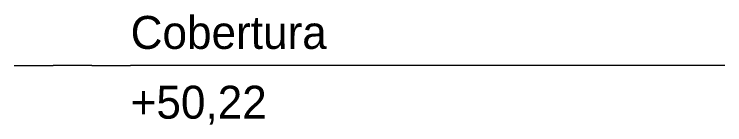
# Model space of a CAD drawing. Header units: metres. Extents: x -111189 to -108577, y -72951 to -72647.
# Drawn here: x -108870.782 to -108867.12, y -72932.268 to -72931.698 of the extents above; entities that cross this region are included whole.
import ezdxf

# ---------------------------------------------------------------- set-up
doc = ezdxf.new("R2010")
doc.units = ezdxf.units.M
doc.header["$MEASUREMENT"] = 0
doc.styles.add('ESTILO_GERADO_8', font='')
doc.styles.get('ESTILO_GERADO_8').set_extended_font_data('OPTIAgency-Gothic')

# ---------------------------------------------------------------- blocks, each defined once
blk = doc.blocks.new('A _STORY_MARKER', base_point=(-109050.7279, -72941.9624))
at = {"color": 7, "linetype": 'Continuous', "lineweight": 5}
for p, q in [((-108870.7821, -72931.9624), (-108870.6821, -72931.9624)), ((-108870.6821, -72931.9624), (-108870.5821, -72931.9624)), ((-108870.3821, -72931.9624), (-108870.5821, -72931.9624)), ((-108870.3821, -72931.9624), (-108870.1821, -72931.9624)), ((-108867.1201, -72931.9624), (-108870.1821, -72931.9624))]:
    blk.add_line(p, q, dxfattribs=at)
at = {"color": 7, "lineweight": 5, "insert": (-108870.1821, -72931.7067), "char_height": 0.17, "attachment_point": 1, "line_spacing_factor": 1.270205, "style": 'ESTILO_GERADO_8'}
blk.add_mtext('\\A1;{\\pql;\\pt0;\\fOPTIAgency-Gothic|b0|i0|c0|p0;\\W1.000000;\\fOPTIAgency-Gothic|b0|i0|c0|p0;\\W1.000000;\\fOPTIAgency-Gothic|b0|i0|c0|p0;\\W1.000000;Cobertura\\P\\pql;\\pt0;\\fOPTIAgency-Gothic|b0|i0|c0|p0;\\W1.000000;+50,22}', dxfattribs=at)

msp = doc.modelspace()

# ---------------------------------------------------------------- block references
at = {"linetype": 'Continuous', "lineweight": 0}
msp.add_blockref('A _STORY_MARKER', (-109050.7279, -72941.9624), dxfattribs=at)

doc.saveas('drawing.dxf')
